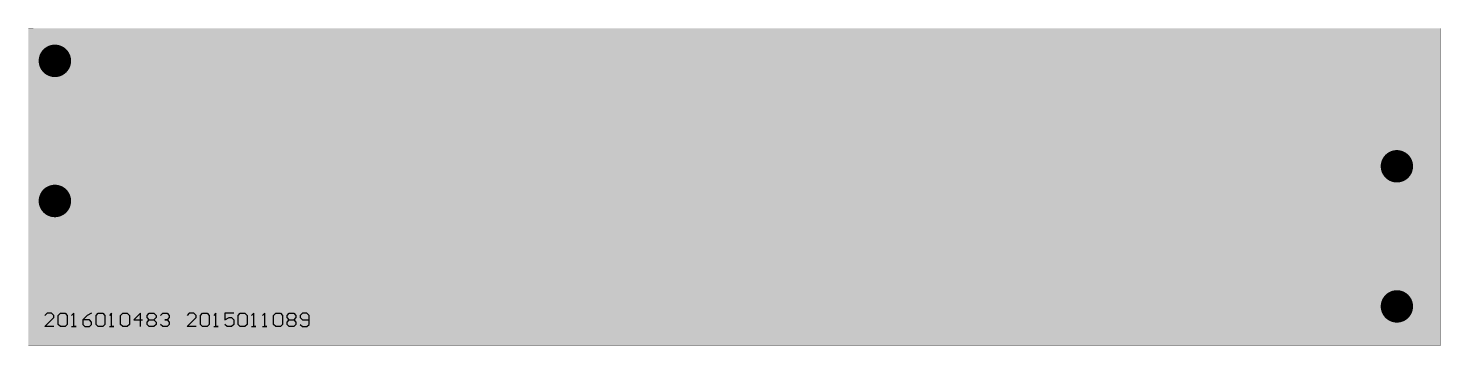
# Model space of a CAD drawing. Header units: millimetres. Extents: x 21 to 182, y 59 to 96.
import ezdxf

# ---------------------------------------------------------------- set-up
doc = ezdxf.new("R2010")
doc.units = ezdxf.units.MM
for name, color, linetype in [('BottomLayer', 5, 'Continuous'), ('BottomSolder', 6, 'Continuous'), ('KeepOutLayer', 6, 'Continuous'), ('MultiLayer', 9, 'Continuous'), ('TopLayer', 1, 'Continuous'), ('TopSolder', 216, 'Continuous'), ('ViaHoleLayer', 16, 'Continuous')]:
    doc.layers.add(name, color=color, linetype=linetype)

msp = doc.modelspace()

# ---------------------------------------------------------------- linework, layer by layer
at = {"layer": 'BottomLayer', "const_width": 1.75}
for points in [[(22.93, 91.9, 1), (24.68, 91.9, 1)], [(176.42, 79.86, 1), (178.17, 79.86, 1)], [(22.93, 75.9, 1), (24.68, 75.9, 1)], [(176.42, 63.86, 1), (178.17, 63.86, 1)]]:
    msp.add_lwpolyline(points, format="xyb", close=True, dxfattribs=at)
at = {"layer": 'BottomLayer'}
for points in [[(20.78, 59.38), (182.31, 59.38), (20.78, 95.6), (182.31, 95.6)], [(20.79, 95.58), (21.35, 95.58), (20.79, 95.61), (21.35, 95.61)]]:
    msp.add_solid(points, dxfattribs=at)
at = {"layer": 'BottomSolder', "const_width": 1.85}
for points in [[(22.88, 91.9, 1), (24.74, 91.9, 1)], [(176.37, 79.86, 1), (178.22, 79.86, 1)], [(22.88, 75.9, 1), (24.74, 75.9, 1)], [(176.37, 63.86, 1), (178.22, 63.86, 1)]]:
    msp.add_lwpolyline(points, format="xyb", close=True, dxfattribs=at)
at = {"layer": 'KeepOutLayer', "const_width": 0.0254}
for points in [[(20.78, 95.61), (182.27, 95.61)], [(20.78, 59.4), (20.78, 95.61)], [(182.27, 59.39), (182.27, 95.61)], [(20.78, 59.39), (182.27, 59.39)]]:
    msp.add_lwpolyline(points, dxfattribs=at)
at = {"layer": 'KeepOutLayer', "const_width": 0.0127}
for points in [[(20.77, 95.61, 1), (20.78, 95.61, 1)], [(20.77, 95.61, 1), (20.78, 95.61, 1)], [(182.26, 95.61, 1), (182.28, 95.61, 1)], [(182.26, 95.61, 1), (182.28, 95.61, 1)], [(20.77, 59.4, 1), (20.78, 59.4, 1)], [(20.77, 59.39, 1), (20.78, 59.39, 1)], [(182.26, 59.39, 1), (182.28, 59.39, 1)], [(182.26, 59.39, 1), (182.28, 59.39, 1)]]:
    msp.add_lwpolyline(points, format="xyb", close=True, dxfattribs=at)
at = {"layer": 'MultiLayer', "const_width": 1.75}
for points in [[(22.93, 91.9, 1), (24.68, 91.9, 1)], [(176.42, 79.86, 1), (178.17, 79.86, 1)], [(22.93, 75.9, 1), (24.68, 75.9, 1)], [(176.42, 63.86, 1), (178.17, 63.86, 1)]]:
    msp.add_lwpolyline(points, format="xyb", close=True, dxfattribs=at)
at = {"layer": 'TopLayer'}
for p, q in [((22.93, 63.08), (22.68, 62.83)), ((23.44, 63.08), (22.93, 63.08)), ((23.7, 62.83), (23.44, 63.08)), ((24.2, 62.83), (24.46, 63.08)), ((24.46, 63.08), (24.97, 63.08)), ((24.97, 63.08), (25.22, 62.83)), ((25.98, 63.08), (25.73, 62.83)), ((25.98, 61.56), (25.98, 63.08)), ((28.01, 63.08), (27.5, 62.83)), ((28.52, 62.83), (28.77, 63.08)), ((28.77, 63.08), (29.28, 63.08)), ((29.28, 63.08), (29.54, 62.83)), ((30.3, 63.08), (30.04, 62.83)), ((30.3, 61.56), (30.3, 63.08)), ((31.31, 62.83), (31.57, 63.08)), ((31.57, 63.08), (32.07, 63.08)), ((32.07, 63.08), (32.33, 62.83)), ((33.6, 63.08), (32.84, 62.32)), ((33.6, 61.56), (33.6, 63.08)), ((34.36, 62.83), (34.61, 63.08)), ((34.61, 63.08), (35.12, 63.08)), ((35.12, 63.08), (35.38, 62.83)), ((35.88, 62.83), (36.14, 63.08)), ((36.14, 63.08), (36.65, 63.08)), ((36.65, 63.08), (36.9, 62.83)), ((39.18, 63.08), (38.93, 62.83)), ((39.69, 63.08), (39.18, 63.08)), ((39.95, 62.83), (39.69, 63.08)), ((40.45, 62.83), (40.71, 63.08)), ((40.71, 63.08), (41.22, 63.08)), ((41.22, 63.08), (41.47, 62.83)), ((42.23, 63.08), (41.98, 62.83)), ((42.23, 61.56), (42.23, 63.08)), ((44.26, 63.08), (43.25, 63.08)), ((43.25, 63.08), (43.25, 62.32)), ((44.77, 62.83), (45.02, 63.08)), ((45.02, 63.08), (45.53, 63.08)), ((45.53, 63.08), (45.79, 62.83)), ((46.55, 63.08), (46.29, 62.83)), ((46.55, 61.56), (46.55, 63.08)), ((47.82, 63.08), (47.56, 62.83)), ((47.82, 61.56), (47.82, 63.08)), ((48.83, 62.83), (49.09, 63.08)), ((49.09, 63.08), (49.6, 63.08)), ((49.6, 63.08), (49.85, 62.83)), ((50.36, 62.83), (50.61, 63.08)), ((50.61, 63.08), (51.12, 63.08)), ((51.12, 63.08), (51.37, 62.83)), ((52.13, 63.08), (51.88, 62.83)), ((52.64, 63.08), (52.13, 63.08)), ((52.9, 62.83), (52.64, 63.08)), ((22.68, 61.56), (23.7, 62.58)), ((23.7, 61.56), (22.68, 61.56)), ((23.7, 62.58), (23.7, 62.83)), ((24.2, 61.81), (24.2, 62.83)), ((24.46, 61.56), (24.2, 61.81)), ((24.97, 61.56), (24.46, 61.56)), ((25.22, 61.81), (24.97, 61.56)), ((25.22, 62.83), (25.22, 61.81)), ((25.73, 61.56), (26.23, 61.56)), ((26.23, 61.56), (25.98, 61.56)), ((27.5, 62.83), (27, 62.32)), ((27, 62.32), (27, 61.81)), ((27.76, 62.32), (27, 62.32)), ((27, 61.81), (27.25, 61.56)), ((27.25, 61.56), (27.76, 61.56)), ((28.01, 62.07), (27.76, 62.32)), ((27.76, 61.56), (28.01, 61.81)), ((28.01, 61.81), (28.01, 62.07)), ((28.52, 61.81), (28.52, 62.83)), ((28.77, 61.56), (28.52, 61.81)), ((29.28, 61.56), (28.77, 61.56)), ((29.54, 61.81), (29.28, 61.56)), ((29.54, 62.83), (29.54, 61.81)), ((30.04, 61.56), (30.55, 61.56)), ((30.55, 61.56), (30.3, 61.56)), ((31.31, 61.81), (31.31, 62.83)), ((31.57, 61.56), (31.31, 61.81)), ((32.07, 61.56), (31.57, 61.56)), ((32.33, 61.81), (32.07, 61.56)), ((32.33, 62.83), (32.33, 61.81)), ((32.84, 62.32), (33.85, 62.32)), ((34.36, 62.58), (34.36, 62.83)), ((34.61, 62.32), (34.36, 62.58)), ((34.36, 62.07), (34.61, 62.32)), ((34.36, 61.81), (34.36, 62.07)), ((34.61, 61.56), (34.36, 61.81)), ((34.61, 62.32), (35.12, 62.32)), ((35.12, 61.56), (34.61, 61.56)), ((35.38, 62.58), (35.12, 62.32)), ((35.12, 62.32), (35.38, 62.07)), ((35.38, 61.81), (35.12, 61.56)), ((35.38, 62.83), (35.38, 62.58)), ((35.38, 62.07), (35.38, 61.81)), ((36.14, 61.56), (35.88, 61.81)), ((36.65, 61.56), (36.14, 61.56)), ((36.65, 62.32), (36.39, 62.32)), ((36.39, 62.32), (36.65, 62.32)), ((36.9, 62.58), (36.65, 62.32)), ((36.65, 62.32), (36.9, 62.07)), ((36.9, 61.81), (36.65, 61.56)), ((36.9, 62.83), (36.9, 62.58)), ((36.9, 62.07), (36.9, 61.81)), ((38.93, 61.56), (39.95, 62.58)), ((39.95, 61.56), (38.93, 61.56)), ((39.95, 62.58), (39.95, 62.83)), ((40.45, 61.81), (40.45, 62.83)), ((40.71, 61.56), (40.45, 61.81)), ((41.22, 61.56), (40.71, 61.56)), ((41.47, 61.81), (41.22, 61.56)), ((41.47, 62.83), (41.47, 61.81)), ((41.98, 61.56), (42.49, 61.56)), ((42.49, 61.56), (42.23, 61.56)), ((43.25, 62.32), (43.76, 62.58)), ((43.5, 61.56), (43.25, 61.81)), ((44.01, 61.56), (43.5, 61.56)), ((43.76, 62.58), (44.01, 62.58)), ((44.01, 62.58), (44.26, 62.32)), ((44.26, 61.81), (44.01, 61.56)), ((44.26, 62.32), (44.26, 61.81)), ((44.77, 61.81), (44.77, 62.83)), ((45.02, 61.56), (44.77, 61.81)), ((45.53, 61.56), (45.02, 61.56)), ((45.79, 61.81), (45.53, 61.56)), ((45.79, 62.83), (45.79, 61.81)), ((46.29, 61.56), (46.8, 61.56)), ((46.8, 61.56), (46.55, 61.56)), ((47.56, 61.56), (48.07, 61.56)), ((48.07, 61.56), (47.82, 61.56)), ((48.83, 61.81), (48.83, 62.83)), ((49.09, 61.56), (48.83, 61.81)), ((49.6, 61.56), (49.09, 61.56)), ((49.85, 61.81), (49.6, 61.56)), ((49.85, 62.83), (49.85, 61.81)), ((50.36, 62.58), (50.36, 62.83)), ((50.61, 62.32), (50.36, 62.58)), ((50.36, 62.07), (50.61, 62.32)), ((50.36, 61.81), (50.36, 62.07)), ((50.61, 61.56), (50.36, 61.81)), ((50.61, 62.32), (51.12, 62.32)), ((51.12, 61.56), (50.61, 61.56)), ((51.37, 62.58), (51.12, 62.32)), ((51.12, 62.32), (51.37, 62.07)), ((51.37, 61.81), (51.12, 61.56)), ((51.37, 62.83), (51.37, 62.58)), ((51.37, 62.07), (51.37, 61.81)), ((51.88, 62.83), (51.88, 62.58)), ((51.88, 62.58), (52.13, 62.32)), ((51.88, 61.81), (52.13, 61.56)), ((52.13, 62.32), (52.9, 62.32)), ((52.13, 61.56), (52.64, 61.56)), ((52.64, 61.56), (52.9, 61.81)), ((52.9, 61.81), (52.9, 62.83))]:
    msp.add_line(p, q, dxfattribs=at)
at = {"layer": 'TopLayer', "const_width": 1.75}
for points in [[(22.93, 91.9, 1), (24.68, 91.9, 1)], [(176.42, 79.86, 1), (178.17, 79.86, 1)], [(22.93, 75.9, 1), (24.68, 75.9, 1)], [(176.42, 63.86, 1), (178.17, 63.86, 1)]]:
    msp.add_lwpolyline(points, format="xyb", close=True, dxfattribs=at)
at = {"layer": 'TopLayer'}
for points in [[(20.81, 82.9), (28.81, 82.9), (20.81, 84.9), (28.81, 84.9)], [(28.08, 82.9), (59.12, 82.9), (28.08, 83.4), (59.12, 83.4)], [(28.7, 81.9), (60.48, 81.9), (28.7, 82.4), (60.48, 82.4)], [(59.01, 80.83), (86.61, 80.83), (59.01, 82.4), (86.61, 82.4)], [(59.01, 78.75), (89.91, 78.75), (59.01, 80.32), (89.91, 80.32)], [(86.54, 78.13), (116.27, 78.13), (86.54, 80.32), (116.27, 80.32)], [(86.54, 75.45), (116.27, 75.45), (86.54, 77.63), (116.27, 77.63)], [(114.75, 75.45), (143.87, 75.45), (114.75, 77.02), (143.87, 77.02)], [(116.27, 73.36), (143.87, 73.36), (116.27, 74.93), (143.87, 74.93)], [(142.56, 73.36), (174.29, 73.36), (142.56, 73.86), (174.29, 73.86)], [(143.87, 72.36), (175.23, 72.36), (143.87, 72.86), (175.23, 72.86)], [(174.29, 70.86), (182.29, 70.86), (174.29, 72.86), (182.29, 72.86)]]:
    msp.add_solid(points, dxfattribs=at)
at = {"layer": 'TopSolder', "const_width": 1.85}
for points in [[(22.88, 91.9, 1), (24.74, 91.9, 1)], [(176.37, 79.86, 1), (178.22, 79.86, 1)], [(22.88, 75.9, 1), (24.74, 75.9, 1)], [(176.37, 63.86, 1), (178.22, 63.86, 1)]]:
    msp.add_lwpolyline(points, format="xyb", close=True, dxfattribs=at)
at = {"layer": 'ViaHoleLayer', "const_width": 1.25}
for points in [[(23.18, 91.9, 1), (24.43, 91.9, 1)], [(176.67, 79.86, 1), (177.92, 79.86, 1)], [(23.18, 75.9, 1), (24.43, 75.9, 1)], [(176.67, 63.86, 1), (177.92, 63.86, 1)]]:
    msp.add_lwpolyline(points, format="xyb", close=True, dxfattribs=at)

doc.saveas('drawing.dxf')
